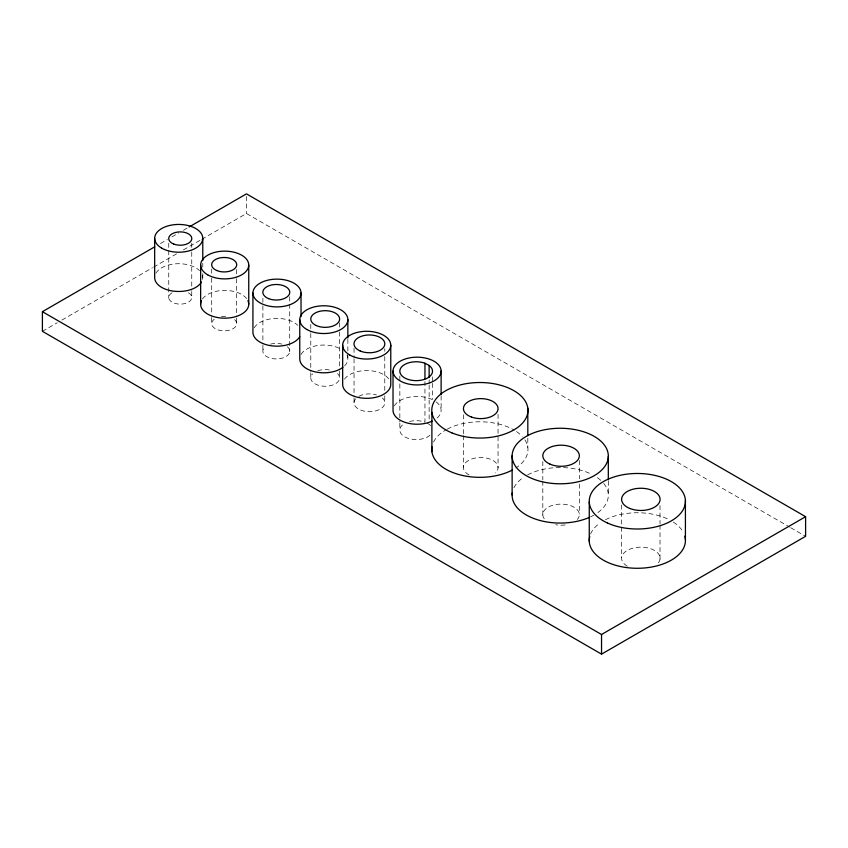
<?xml version="1.0" encoding="UTF-8"?>
<svg xmlns="http://www.w3.org/2000/svg" width="848" height="848" viewBox="0 0 848 848"><rect width="100%" height="100%" fill="white"/><g stroke="black" fill="none" stroke-linecap="round" stroke-linejoin="round"><path stroke-width="0.64" stroke-dasharray="4.24 3.18" d="M160.484 243.503L167.363 239.539M171.943 236.889L178.822 232.914M183.412 230.274L188.002 227.624M42.4 331.314L57.304 322.717M61.893 320.067L152.46 267.777M153.605 267.12L177.677 253.213M183.412 249.906L200.605 239.984M201.75 239.316L246.461 213.505L789.562 527.053M790.707 527.721L805.6 536.318M427.212 423.152L429.141 424.36A16.356 9.445 0 0 1 430.678 425.749M660.02 505.535L660.02 523.863M660.02 525.166L660.02 559.203M621.679 504.973L621.679 557.337M608.313 481.229L608.313 495.635M579.322 460.453L579.322 478.781M579.322 484.017L579.322 514.121M542.815 461.513L542.815 479.841M542.815 481.155L542.815 515.192M527.816 438.268L527.816 447.426M498.052 414.301L498.052 467.979M463.453 414.725L463.453 434.356M463.453 435.671L463.453 467.089M441.119 395.931L441.119 410.337M432.522 376.841L432.522 382.077M432.522 383.391L432.522 399.101M429.141 379.851L429.141 383.784M429.141 385.087L429.141 420.438M424.954 381.568L424.954 422.145A16.356 9.445 0 0 0 408.619 421.742M399.843 376.046L399.843 382.586M399.843 383.9L399.843 421.859M399.843 423.173L399.843 429.713M384.78 348.666L384.78 351.284M384.78 356.52L384.78 390.557M384.78 395.793L384.78 402.344M354.04 348.231L354.04 357.39M354.04 358.704L354.04 396.663M354.04 397.977L354.04 403.213M347.86 339.285L347.86 352.376M347.86 353.69L347.86 358.927M339.635 322.812L339.635 330.667M339.635 331.971L339.635 369.94M339.635 371.244L339.635 377.795M310.781 324.371L310.781 332.225M310.781 333.54L310.781 371.498M310.781 372.813L310.781 378.049M289.719 296.821L289.719 351.846M262.891 298.125L262.891 304.718M262.891 305.98L262.891 343.991M262.891 345.253L262.891 351.846M246.461 196.482L246.461 213.505M236.677 269.59L236.677 277.444M236.677 278.759L236.677 316.717M236.677 318.032L236.677 323.268M211.703 268.996L211.703 276.851M211.703 278.165L211.703 316.124M211.703 317.438L211.703 323.978M202.778 263.198L202.778 267.131M202.778 273.671L202.778 277.603M191.754 243.206L191.754 251.061M191.754 252.227L191.754 290.334M191.754 291.5L191.754 298.04M168.763 243.206L168.763 298.04M254.199 327.816A24.051 13.886 0 0 1 274.614 318.466A24.051 13.886 0 0 1 297.807 325.335M347.044 355.333A24.051 13.886 0 0 1 344.638 365.87M301.04 354.464A24.051 13.886 0 0 1 340.822 349.111M344.5 379.13A24.051 13.886 0 0 1 366.718 370.555A24.051 13.886 0 0 1 388.935 379.13M436.158 401.878A24.051 13.886 0 0 1 436.158 418.785M394.299 405.874A24.051 13.886 0 0 1 432.215 399.546M202.481 298.973A24.051 13.886 0 0 1 224.699 290.398A24.051 13.886 0 0 1 246.916 298.973M155.947 273.141A24.051 13.886 0 0 1 176.363 263.781A24.051 13.886 0 0 1 199.556 270.66M202.407 275.187A24.051 13.886 0 0 1 202.407 280.01M524.944 439.879A48.103 27.772 0 0 1 515.828 468.001M433.529 442.094A48.103 27.772 0 0 1 446.207 429.713M447.214 429.162A48.103 27.772 0 0 1 514.227 430.127M516.485 431.558A48.103 27.772 0 0 1 522.167 436.36M603.702 483.424A48.103 27.772 0 0 1 596.695 513.4M593.823 515.171A48.103 27.772 0 0 1 590.696 516.782M513.909 487.791A48.103 27.772 0 0 1 523.746 477.201M527.636 474.869A48.103 27.772 0 0 1 591.575 474.244M597.427 477.7A48.103 27.772 0 0 1 602.154 481.706M590.558 534.039A48.103 27.772 0 0 1 599.684 523.227M605.451 519.718A48.103 27.772 0 0 1 667.27 518.775M673.354 522.103A48.103 27.772 0 0 1 683.446 532.618M188.426 292.751A11.543 6.667 0 0 1 188.426 302.174A11.543 6.667 0 0 1 172.091 302.174A11.543 6.667 0 0 1 172.091 292.751M234.695 319.707A12.508 7.219 0 0 1 232.151 329.194A12.508 7.219 0 0 1 215.53 328.833A12.508 7.219 0 0 1 214.226 319.261M221.413 316.58A12.508 7.219 0 0 1 227.879 316.728M287.334 346.705A13.473 7.78 0 0 1 285.257 356.976A13.473 7.78 0 0 1 267.353 356.976A13.473 7.78 0 0 1 265.276 346.705M270.618 344.118A13.473 7.78 0 0 1 281.992 344.118M337.589 373.639A14.427 8.332 0 0 1 325.431 386.253A14.427 8.332 0 0 1 312.605 373.862M317.799 370.767A14.427 8.332 0 0 1 329.936 370.046M382.353 397.966A15.391 8.883 0 0 1 370.163 411.651A15.391 8.883 0 0 1 355.725 398.719M358.948 396.26A15.391 8.883 0 0 1 376.448 394.871M429.989 435.183A16.356 9.445 0 0 1 406.245 437.61A16.356 9.445 0 0 1 404.114 423.746M469.039 474.901A17.32 9.996 0 0 1 467.333 461.217A17.32 9.996 0 0 1 490.907 459.436A17.32 9.996 0 0 1 495.349 472.908M544.236 518.764A18.274 10.558 0 0 1 561.736 504.115A18.274 10.558 0 0 1 577.34 519.464M565.15 524.944A18.274 10.558 0 0 1 555.694 524.742M627.287 566.146A19.239 11.109 0 0 1 625.718 551.401A19.239 11.109 0 0 1 650.904 548.794A19.239 11.109 0 0 1 658.313 562.934"/><path stroke-width="1.27" d="M189.146 226.957L246.461 193.863L805.6 516.686L805.6 536.318L601.539 654.137L42.4 331.314L42.4 311.682L154.749 246.821M42.4 311.682L601.539 634.495L805.6 516.686M429.141 365.456A16.356 9.445 0 0 1 420.205 380.36A16.356 9.445 0 0 1 400.033 369.717A16.356 9.445 0 0 1 424.954 363.241L429.141 365.456L429.141 377.233M685.417 500.5L685.417 539.773M608.313 456.362A48.103 27.772 0 0 1 535.671 479.904A48.103 27.772 0 0 1 536.667 431.812A48.103 27.772 0 0 1 608.313 456.362L608.313 479.926M601.539 634.495L601.539 654.137M589.254 501.974L589.254 541.247M527.816 408.164L527.816 435.649M512.128 455.694L512.128 494.967M441.119 371.064A24.051 13.886 0 0 1 405.047 383.084A24.051 13.886 0 0 1 405.047 359.043A24.051 13.886 0 0 1 441.119 371.064L441.119 394.627M431.897 412.414L431.897 451.687M424.954 363.241L424.954 378.95M393.027 371.064L393.027 410.337A24.051 13.886 0 0 0 406.722 422.866A24.051 13.886 0 0 0 432.215 421.127M390.769 345.168L390.769 384.441A24.051 13.886 0 0 1 366.718 398.327A24.051 13.886 0 0 1 342.666 384.441L342.666 345.168M347.86 319.654L347.86 337.981M301.029 293.005A24.051 13.886 0 0 1 264.958 305.036A24.051 13.886 0 0 1 264.958 280.985A24.051 13.886 0 0 1 301.029 293.005L301.029 316.569M299.768 319.654L299.768 358.927A24.051 13.886 0 0 0 316.081 372.071A24.051 13.886 0 0 0 342.889 367.375M252.927 293.005L252.927 332.278A24.051 13.886 0 0 0 273.067 345.984A24.051 13.886 0 0 0 299.757 336.741M248.75 265.011L248.75 304.284M202.778 238.33L202.778 260.58M200.647 265.011L200.647 304.284M154.675 238.33L154.675 277.603A24.051 13.886 0 0 0 174.815 291.299A24.051 13.886 0 0 0 201.506 282.055M247.923 300.69A24.051 13.886 0 0 1 224.699 318.17A24.051 13.886 0 0 1 201.464 300.69M512.499 469.962A48.103 27.772 0 0 1 458.45 474.424A48.103 27.772 0 0 1 431.992 446.843M589.604 517.28A48.103 27.772 0 0 1 536.89 519.58A48.103 27.772 0 0 1 512.362 492.55M684.834 536.159A48.103 27.772 0 0 1 637.558 568.277A48.103 27.772 0 0 1 589.763 536.413M207.696 274.826A24.051 13.886 0 0 0 247.923 268.604A24.051 13.886 0 0 0 218.477 251.602A24.051 13.886 0 0 0 207.696 274.826M216.632 270.47A12.508 7.219 0 0 0 236.603 265.615A12.508 7.219 0 0 0 219.335 258.057A12.508 7.219 0 0 0 216.632 270.47M161.724 248.146A24.051 13.886 0 0 0 201.951 241.924A24.051 13.886 0 0 0 172.504 224.911A24.051 13.886 0 0 0 161.724 248.146M173.639 244.012A11.543 6.667 0 0 0 191.754 239.136A11.543 6.667 0 0 0 175.377 232.511A11.543 6.667 0 0 0 173.639 244.012M268.583 298.634A13.473 7.78 0 0 0 289.719 292.942A13.473 7.78 0 0 0 270.618 285.214A13.473 7.78 0 0 0 268.583 298.634M306.806 329.469A24.051 13.886 0 0 0 347.044 323.247A24.051 13.886 0 0 0 317.587 306.245A24.051 13.886 0 0 0 306.806 329.469M316.103 325.473A14.427 8.332 0 0 0 339.454 320.332A14.427 8.332 0 0 0 320.067 311.227A14.427 8.332 0 0 0 316.103 325.473M349.715 354.983A24.051 13.886 0 0 0 389.953 348.761A24.051 13.886 0 0 0 360.495 331.759A24.051 13.886 0 0 0 349.715 354.983M360.103 350.945A15.391 8.883 0 0 0 384.685 344.977A15.391 8.883 0 0 0 363.442 335.67A15.391 8.883 0 0 0 360.103 350.945M451.857 432.862A48.103 27.772 0 0 0 527.732 412.997A48.103 27.772 0 0 0 459.987 385.003A48.103 27.772 0 0 0 451.857 432.862M471.435 417.046A17.32 9.996 0 0 0 498.052 409.065A17.32 9.996 0 0 0 472.771 399.747A17.32 9.996 0 0 0 471.435 417.046M550.045 464.163A18.274 10.558 0 0 0 579.205 457.051A18.274 10.558 0 0 0 553.956 446.027A18.274 10.558 0 0 0 550.045 464.163M607.401 522.972A48.103 27.772 0 0 0 684.908 505.334A48.103 27.772 0 0 0 619.697 475.41A48.103 27.772 0 0 0 607.401 522.972M629.863 508.482A19.239 11.109 0 0 0 660.02 500.299A19.239 11.109 0 0 0 632.661 489.307A19.239 11.109 0 0 0 629.863 508.482"/></g></svg>
